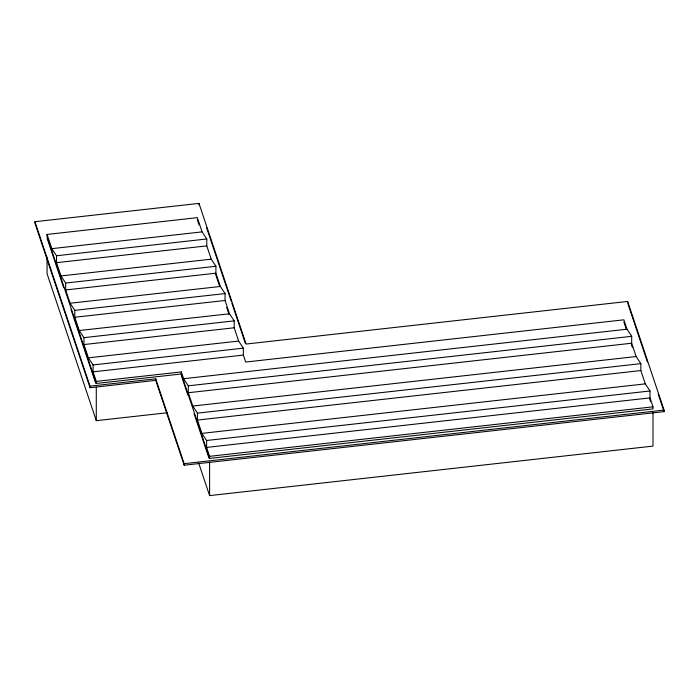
<?xml version="1.0" encoding="UTF-8"?>
<svg xmlns="http://www.w3.org/2000/svg" width="699" height="699" viewBox="0 0 699 699"><rect width="100%" height="100%" fill="white"/><g stroke="black" fill="none" stroke-linecap="round" stroke-linejoin="round"><path stroke-width="1.05" d="M34.95 221.705L198.979 203.392L246.092 344.048L627.658 301.444L664.05 410.086L664.05 411.632L184.16 465.211L155.737 380.37L155.737 378.823L90.031 386.154L34.95 221.705L34.95 223.261L90.031 387.709L155.737 380.37M47.06 234.436L197.319 217.66L202.081 231.876L206.773 238.979L206.773 245.891L211.22 259.172L215.912 266.275L215.912 273.187L220.36 286.468L225.061 293.571L225.061 300.483L229.508 313.764L234.2 320.867L234.2 327.779L238.647 341.06L243.348 348.163L243.348 355.075L245.681 362.047L623.849 319.819L626.994 329.203L631.686 336.315L631.686 343.226L636.151 356.542L640.843 363.646L640.843 370.557L645.299 383.873L650 390.986L650 397.897L652.997 406.827L652.997 408.898L209.586 458.404L181.312 373.974L181.312 371.912L96.287 381.401L93.089 371.851L93.089 364.939L88.397 357.836L83.95 344.555L83.95 337.643L79.249 330.54L74.802 317.259L74.802 310.347L70.11 303.244L65.662 289.963L65.662 283.051L60.962 275.948L56.514 262.667L56.514 255.755L51.822 248.652L47.06 234.436L47.06 236.507L96.287 383.471L181.312 373.974M51.822 248.652L202.081 231.876M56.514 255.755L206.773 238.979M56.514 262.667L206.773 245.891M60.962 275.948L211.22 259.172M65.662 283.051L215.912 266.275M65.662 289.963L215.912 273.187M70.11 303.244L220.36 286.468M74.802 310.347L225.061 293.571M74.802 317.259L225.061 300.483M79.249 330.54L229.508 313.764M83.95 337.643L234.2 320.867M83.95 344.555L234.2 327.779M88.397 357.836L238.647 341.06M93.089 364.939L243.348 348.163M93.089 371.851L243.348 355.075M181.312 371.912L183.592 378.709L626.994 329.203M183.592 378.709L188.284 385.822L631.686 336.315M188.284 385.822L188.284 392.733L631.686 343.226M188.284 392.733L192.741 406.049L636.151 356.542M47.06 257.267L47.06 273.711L96.287 420.676L167.323 412.742M192.741 406.049L197.441 413.153L640.843 363.646M197.441 413.153L197.441 420.064L640.843 370.557M197.441 420.064L201.897 433.38L645.299 383.873M201.897 433.38L206.598 440.492L650 390.986M206.598 440.492L206.598 447.404L650 397.897M206.598 447.404L209.586 456.333L652.997 406.827M155.737 378.823L184.16 463.664L664.05 410.086M198.551 462.659L209.586 495.608L652.997 446.102L652.997 412.585M628.008 304.03L647.414 361.968M658.161 394.044L664.05 411.632M623.849 321.889L626.252 329.054M631.389 344.406L632.42 347.482M649.563 398.657L650.594 401.733M206.598 227.699L231.194 301.129M231.885 303.191L245.401 343.532M197.319 219.731L199.04 224.886M215.624 274.384L219.425 285.734M226.677 307.385L229.097 314.611M181.312 375.529L187.865 395.092M194.069 413.625L208.896 457.897M47.06 238.053L63.705 287.735M70.983 309.465L95.597 382.947M627.658 301.444L627.658 302.99M209.586 456.333L209.586 458.404M209.586 462.091L209.586 495.608M198.979 203.392L198.979 204.947M184.16 463.664L184.16 465.211M96.287 381.401L96.287 383.471M96.287 387.159L96.287 420.676M90.031 386.154L90.031 387.709"/></g></svg>
